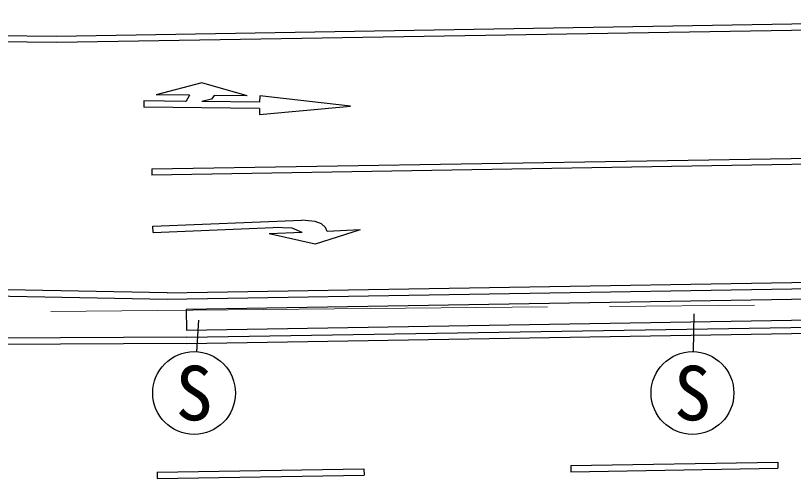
# Model space of a CAD drawing. Units: millimetres, scale not verified. Extents: x 40000 to 680000, y 20000 to 380000.
# Drawn here: x 503578 to 522376, y 266013 to 277203 of the extents above; entities that cross this region are included whole.
import ezdxf
from ezdxf.enums import TextEntityAlignment as Align

# ---------------------------------------------------------------- set-up
doc = ezdxf.new("R2010")
doc.units = ezdxf.units.MM
doc.header["$LTSCALE"] = 1000
doc.linetypes.add('CHAIN', pattern=[18.5, 12, -1.5, 3.5, -1.5])
for name, color, linetype, lineweight in [('M-BGD-EXST', 7, 'Continuous', 25), ('M-BMK', 2, 'CHAIN', 13), ('M-STR-STRC', 7, 'Continuous', 25), ('M-STR-STRD', 7, 'Continuous', 25)]:
    doc.layers.add(name, color=color, linetype=linetype, lineweight=lineweight)
doc.styles.add('ＭＳ ゴシック', font='')
doc.styles.get('ＭＳ ゴシック').set_extended_font_data('MS Gothic')

msp = doc.modelspace()

# ---------------------------------------------------------------- linework, layer by layer
at = {"layer": 'M-BGD-EXST'}
for p, q in [((519966, 269996), (519952, 269078)), ((507999, 269837), (507953, 269077))]:
    msp.add_line(p, q, dxfattribs=at)
for centre in [(507893, 268078), (519937, 268078)]:
    msp.add_circle(centre, 1000, dxfattribs=at)
at = {"layer": 'M-BMK'}
msp.add_line((448935, 269546), (547431, 270439), dxfattribs=at)
at = {"layer": 'M-STR-STRC'}
for p, q in [((464556, 277203), (504571, 276706)), ((464556, 277053), (504574, 276556)), ((504571, 276706), (527074, 277078)), ((504574, 276556), (527079, 276928)), ((508081, 275574), (506978, 275285)), ((509178, 275262), (508081, 275574)), ((507778, 275277), (506978, 275285)), ((507778, 275277), (507700, 275132)), ((508378, 275271), (508313, 275179)), ((509178, 275262), (508378, 275271)), ((509478, 275259), (509477, 275109)), ((511676, 275011), (509478, 275259)), ((506677, 275139), (506675, 274989)), ((507677, 275128), (506677, 275139)), ((507700, 275132), (507677, 275128)), ((508313, 275179), (508077, 275124)), ((509477, 275109), (508077, 275124)), ((509475, 274959), (506675, 274989)), ((509473, 274809), (511676, 275011)), ((509475, 274959), (509473, 274809)), ((506872, 273494), (536867, 273989)), ((536870, 273839), (506874, 273344)), ((506872, 273494), (506874, 273344)), ((506872, 273444), (506875, 273444)), ((506896, 272111), (510493, 272260)), ((510819, 272226), (510493, 272260)), ((510969, 272165), (510819, 272226)), ((506902, 271961), (506896, 272111)), ((506902, 271961), (509800, 272081)), ((510259, 272064), (509800, 272081)), ((510505, 271961), (510259, 272064)), ((511904, 272019), (510817, 271673)), ((511068, 272082), (510969, 272165)), ((511105, 271985), (511068, 272082)), ((511904, 272019), (511105, 271985)), ((510505, 271961), (509706, 271927)), ((510817, 271673), (509706, 271927)), ((507244, 270500), (536916, 270990)), ((507244, 270350), (540368, 270897)), ((507709, 269426), (540383, 269958)), ((507712, 269276), (540385, 269808)), ((507707, 269426), (500756, 269391)), ((507708, 269276), (500757, 269241)), ((516997, 266326), (521996, 266408)), ((521996, 266408), (521998, 266258)), ((506998, 266163), (511997, 266245)), ((511997, 266245), (512000, 266095)), ((511997, 266245), (512000, 266095)), ((516997, 266326), (516999, 266176)), ((516999, 266176), (521998, 266258)), ((506998, 266163), (507000, 266013)), ((507000, 266013), (512000, 266095))]:
    msp.add_line(p, q, dxfattribs=at)
for points in [[(507244, 270500), (479358, 271025), (476876, 270984)], [(476879, 270834), (479358, 270875), (507244, 270350)]]:
    msp.add_lwpolyline(points, dxfattribs=at)
at = {"layer": 'M-STR-STRD'}
for p, q in [((538645, 270605), (507699, 270101)), ((507699, 270101), (507706, 269601)), ((507706, 269601), (538658, 270105))]:
    msp.add_line(p, q, dxfattribs=at)

# ---------------------------------------------------------------- texts
at = {"layer": 'M-BGD-EXST', "style": 'ＭＳ ゴシック'}
for p in [(507893, 268078), (519937, 268078)]:
    msp.add_text('S', height=1320, dxfattribs=at).set_placement(p, align=Align.MIDDLE_CENTER)

doc.saveas('drawing.dxf')
